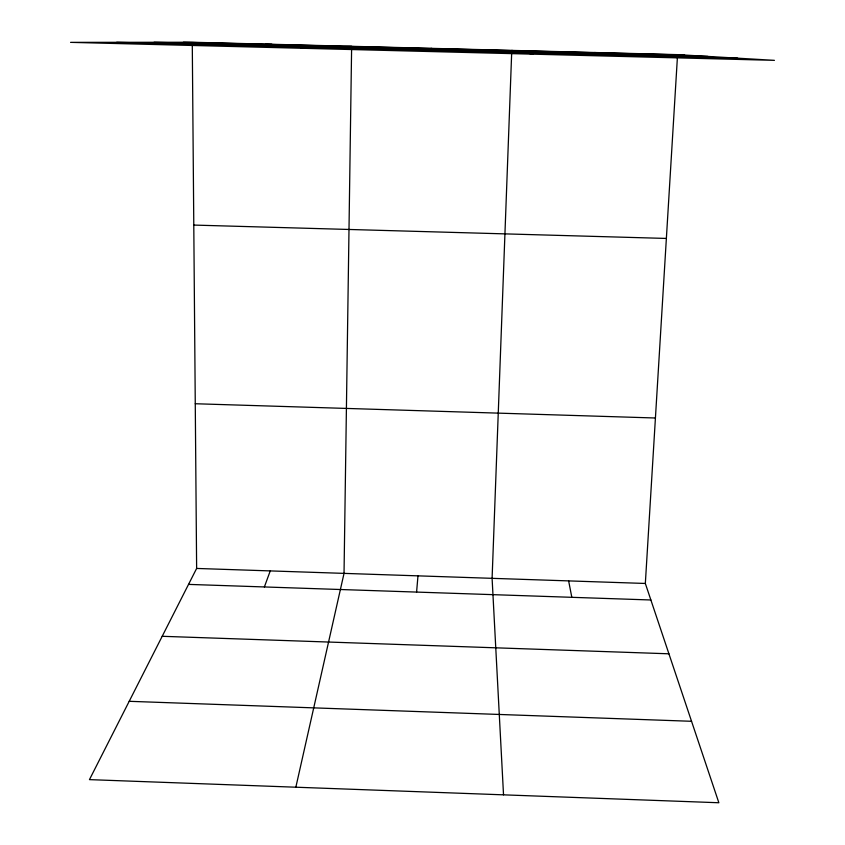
<?xml version="1.0" encoding="UTF-8"?>
<svg xmlns="http://www.w3.org/2000/svg" width="845" height="845" viewBox="0 0 845 845"><rect width="100%" height="100%" fill="white"/><g stroke="black" fill="none" stroke-linecap="round" stroke-linejoin="round"><path stroke-width="1.27" d="M351.604 48.925L344.031 573.375L295.845 787.213M192.29 44.859L196.631 568.442L89.454 779.629L718.863 802.75L645.337 583.462L677.574 54.629L774.432 60.344L70.568 42.356L192.269 42.25L677.574 54.629M416.585 592.081L417.979 575.857M264.379 586.948L270.252 570.903M430.549 48.566L431.615 48.355M301.19 48.249L351.636 46.317M265.552 44.352L271.858 44.278M183.354 42.261L684.651 55.052M154.043 42.282L707.93 56.425M116.642 42.313L737.685 58.178M193.79 225.076L666.367 238.438M195.269 403.741L655.424 418M196.631 568.442L645.337 583.462M188.541 584.391L650.872 599.982M162.198 636.296L668.923 653.798M129.2 701.308L691.548 721.292M594.574 52.517L598.894 52.865M533.438 54.186L511.774 50.404L492.096 578.339L503.525 794.839M568.632 580.895L571.822 597.32"/></g></svg>
